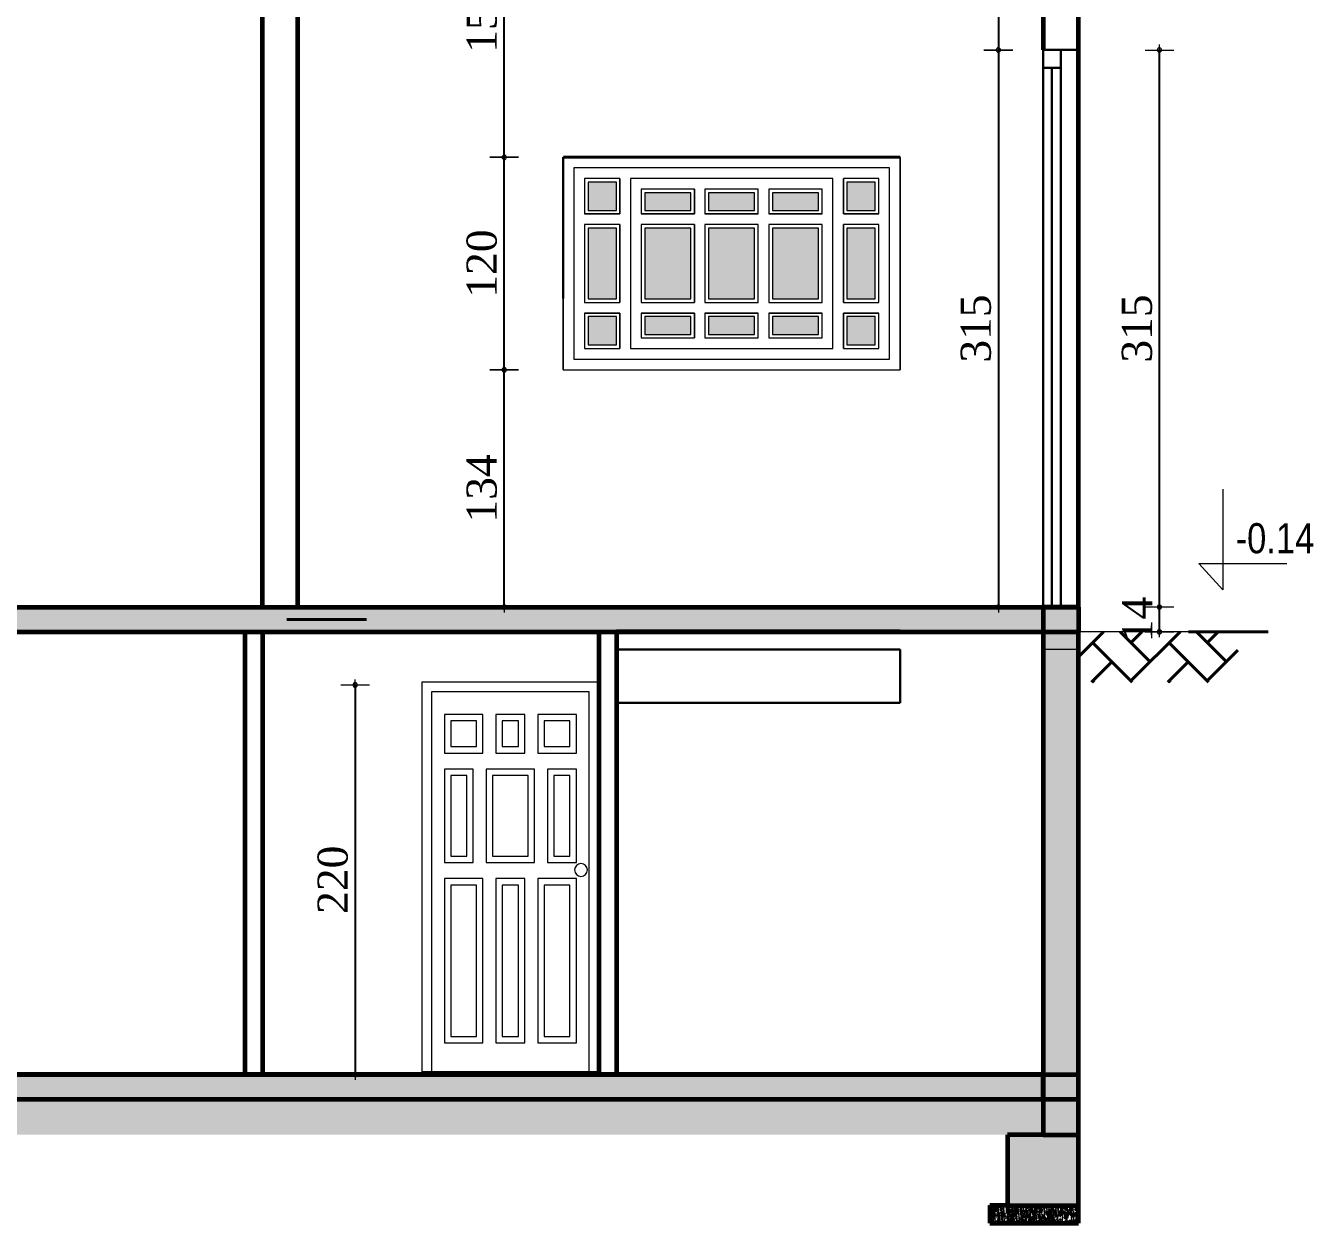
# Model space of a CAD drawing. Header units: millimetres. Extents: x -4146 to 23, y -2153 to 7365.
# Drawn here: x -1812 to -1085, y 3466 to 4143 of the extents above; entities that cross this region are included whole.
import ezdxf

# ---------------------------------------------------------------- set-up
doc = ezdxf.new("R2010")
doc.units = ezdxf.units.MM
for name, color, linetype, lineweight in [('.. menuiserie', 40, 'Continuous', 20), ('Cotation', 242, 'Continuous', 20), ('ESC', 111, 'Continuous', 40), ('fin', 73, 'Continuous', 20), ('HA', 8, 'Continuous', 20), ('minuiserue', 3, 'Continuous', 30), ('MUR', 6, 'Continuous', 60)]:
    doc.layers.add(name, color=color, linetype=linetype, lineweight=lineweight)
doc.styles.add('cotation', font='times.ttf', dxfattribs={"height": 17})
doc.styles.add('Technic', font='ARIALN.TTF', dxfattribs={"height": 17})
doc.dimstyles.new('ech-100', dxfattribs={"dimtxt": 17, "dimasz": 0.02, "dimexe": 1.25, "dimexo": 0.625, "dimgap": 4, "dimtad": 1, "dimdec": 0, "dimtxsty": 'cotation', "dimblk": 'cotation', "dimcen": 2, "dimse1": 1, "dimse2": 1, "dimadec": 0, "dimazin": 0, "dimtfac": 1, "dimtdec": 0, "dimtix": 1, "dimtmove": 0, "dimatfit": 3, "dimldrblk": 'cotation', "dimfxl": 1.25, "dimtolj": 1, "dimarcsym": 0})

# ---------------------------------------------------------------- blocks, each defined once
blk = doc.blocks.new('FENT 3')
at = {"layer": 'fin'}
for p, q in [((-1410.04, 6460.82), (-1410.04, 6340.82)), ((-1410.04, 6460.82), (-1410.04, 6340.82)), ((-1410.04, 6340.82), (-1410.04, 6460.82)), ((-1410.04, 6460.82), (-1410.04, 6340.82)), ((-1410.04, 6460.82), (-1410.04, 6340.82)), ((-1410.04, 6460.82), (-1410.04, 6340.82)), ((-1410.04, 6460.82), (-1410.04, 6340.82)), ((-1410.04, 6340.82), (-1410.04, 6460.82)), ((-1410.04, 6460.82), (-1410.04, 6340.82)), ((-1410.04, 6460.82), (-1410.04, 6340.82))]:
    blk.add_line(p, q, dxfattribs=at)
at = {"layer": 'fin', "linetype": 'Continuous'}
for p, q in [((-1410.04, 6460.82), (-1410.04, 6340.82)), ((-1410.04, 6460.82), (-1410.04, 6340.82)), ((-1410.04, 6460.82), (-1219.91, 6460.82)), ((-1225.91, 6454.82), (-1404.04, 6454.82)), ((-1404.04, 6454.82), (-1404.04, 6346.82)), ((-1404.04, 6454.82), (-1404.04, 6346.82)), ((-1225.91, 6346.82), (-1225.91, 6454.82)), ((-1225.91, 6346.82), (-1225.91, 6454.82)), ((-1219.91, 6340.82), (-1219.91, 6460.82)), ((-1219.91, 6460.82), (-1219.91, 6340.82)), ((-1219.91, 6340.82), (-1219.91, 6460.82)), ((-1219.91, 6460.82), (-1219.91, 6340.82)), ((-1219.91, 6460.82), (-1219.91, 6340.82)), ((-1219.91, 6460.82), (-1219.91, 6340.82)), ((-1219.91, 6460.82), (-1219.91, 6340.82)), ((-1219.91, 6340.82), (-1219.91, 6460.82)), ((-1219.91, 6460.82), (-1219.91, 6340.82)), ((-1219.91, 6460.82), (-1219.91, 6340.82)), ((-1219.91, 6460.82), (-1219.91, 6340.82)), ((-1219.91, 6460.82), (-1219.91, 6340.82)), ((-1378.04, 6448.82), (-1398.04, 6448.82)), ((-1398.04, 6448.82), (-1398.04, 6428.82)), ((-1378.04, 6448.82), (-1398.04, 6448.82)), ((-1398.04, 6448.82), (-1398.04, 6428.82)), ((-1378.04, 6448.82), (-1398.04, 6448.82)), ((-1398.04, 6448.82), (-1398.04, 6428.82)), ((-1378.04, 6448.82), (-1398.04, 6448.82)), ((-1398.04, 6448.82), (-1398.04, 6428.82)), ((-1378.04, 6448.82), (-1378.04, 6428.82)), ((-1378.04, 6448.82), (-1378.04, 6428.82)), ((-1378.04, 6428.82), (-1378.04, 6448.82)), ((-1378.04, 6428.82), (-1378.04, 6448.82)), ((-1257.91, 6448.82), (-1372.04, 6448.82)), ((-1257.91, 6448.82), (-1372.04, 6448.82)), ((-1257.91, 6448.82), (-1372.04, 6448.82)), ((-1257.91, 6448.82), (-1372.04, 6448.82)), ((-1372.04, 6448.82), (-1372.04, 6352.82)), ((-1372.04, 6448.82), (-1372.04, 6352.82)), ((-1372.04, 6448.82), (-1372.04, 6352.82)), ((-1372.04, 6448.82), (-1372.04, 6352.82)), ((-1257.91, 6352.82), (-1257.91, 6448.82)), ((-1257.91, 6352.82), (-1257.91, 6448.82)), ((-1257.91, 6352.82), (-1257.91, 6448.82)), ((-1257.91, 6352.82), (-1257.91, 6448.82)), ((-1231.91, 6448.82), (-1251.91, 6448.82)), ((-1231.91, 6448.82), (-1251.91, 6448.82)), ((-1251.91, 6428.82), (-1251.91, 6448.82)), ((-1251.91, 6428.82), (-1251.91, 6448.82)), ((-1231.91, 6448.82), (-1251.91, 6448.82)), ((-1251.91, 6448.82), (-1251.91, 6428.82)), ((-1231.91, 6448.82), (-1251.91, 6448.82)), ((-1251.91, 6448.82), (-1251.91, 6428.82)), ((-1231.91, 6428.82), (-1231.91, 6448.82)), ((-1231.91, 6428.82), (-1231.91, 6448.82)), ((-1231.91, 6428.82), (-1231.91, 6448.82)), ((-1231.91, 6428.82), (-1231.91, 6448.82)), ((-1380.04, 6446.82), (-1396.04, 6446.82)), ((-1396.04, 6446.82), (-1396.04, 6430.82)), ((-1380.04, 6446.82), (-1396.04, 6446.82)), ((-1396.04, 6446.82), (-1396.04, 6430.82)), ((-1380.04, 6430.82), (-1380.04, 6446.82)), ((-1380.04, 6430.82), (-1380.04, 6446.82)), ((-1366.04, 6442.82), (-1366.04, 6428.82)), ((-1336.04, 6442.82), (-1366.04, 6442.82)), ((-1366.04, 6442.82), (-1366.04, 6428.82)), ((-1336.04, 6442.82), (-1366.04, 6442.82)), ((-1366.04, 6442.82), (-1366.04, 6428.82)), ((-1336.04, 6442.82), (-1366.04, 6442.82)), ((-1336.04, 6442.82), (-1366.04, 6442.82)), ((-1366.04, 6442.82), (-1366.04, 6428.82)), ((-1364.04, 6440.82), (-1364.04, 6430.82)), ((-1338.04, 6440.82), (-1364.04, 6440.82)), ((-1338.04, 6440.82), (-1364.04, 6440.82)), ((-1364.04, 6440.82), (-1364.04, 6430.82)), ((-1338.04, 6430.82), (-1338.04, 6440.82)), ((-1338.04, 6430.82), (-1338.04, 6440.82)), ((-1336.04, 6428.82), (-1336.04, 6442.82)), ((-1336.04, 6442.82), (-1336.04, 6428.82)), ((-1336.04, 6442.82), (-1336.04, 6428.82)), ((-1336.04, 6428.82), (-1336.04, 6442.82)), ((-1300.06, 6442.82), (-1330.06, 6442.82)), ((-1330.06, 6442.82), (-1330.06, 6428.82)), ((-1300.06, 6442.82), (-1330.06, 6442.82)), ((-1330.06, 6442.82), (-1330.06, 6428.82)), ((-1300.06, 6442.82), (-1330.06, 6442.82)), ((-1330.06, 6442.82), (-1330.06, 6428.82)), ((-1300.06, 6442.82), (-1330.06, 6442.82)), ((-1330.06, 6442.82), (-1330.06, 6428.82)), ((-1302.06, 6440.82), (-1328.06, 6440.82)), ((-1328.06, 6440.82), (-1328.06, 6430.82)), ((-1302.06, 6440.82), (-1328.06, 6440.82)), ((-1328.06, 6440.82), (-1328.06, 6430.82)), ((-1302.06, 6430.82), (-1302.06, 6440.82)), ((-1302.06, 6430.82), (-1302.06, 6440.82)), ((-1300.06, 6428.82), (-1300.06, 6442.82)), ((-1300.06, 6428.82), (-1300.06, 6442.82)), ((-1300.06, 6428.82), (-1300.06, 6442.82)), ((-1300.06, 6428.82), (-1300.06, 6442.82)), ((-1263.91, 6442.82), (-1293.91, 6442.82)), ((-1293.91, 6442.82), (-1293.91, 6428.82)), ((-1263.91, 6442.82), (-1293.91, 6442.82)), ((-1293.91, 6442.82), (-1293.91, 6428.82)), ((-1263.91, 6442.82), (-1293.91, 6442.82)), ((-1293.91, 6442.82), (-1293.91, 6428.82)), ((-1263.91, 6442.82), (-1293.91, 6442.82)), ((-1293.91, 6442.82), (-1293.91, 6428.82)), ((-1265.91, 6440.82), (-1291.91, 6440.82)), ((-1291.91, 6440.82), (-1291.91, 6430.82)), ((-1265.91, 6440.82), (-1291.91, 6440.82)), ((-1291.91, 6440.82), (-1291.91, 6430.82)), ((-1265.91, 6430.82), (-1265.91, 6440.82)), ((-1265.91, 6430.82), (-1265.91, 6440.82)), ((-1263.91, 6428.82), (-1263.91, 6442.82)), ((-1263.91, 6428.82), (-1263.91, 6442.82)), ((-1263.91, 6428.82), (-1263.91, 6442.82)), ((-1263.91, 6428.82), (-1263.91, 6442.82)), ((-1233.91, 6446.82), (-1249.91, 6446.82)), ((-1249.91, 6446.82), (-1249.91, 6430.82)), ((-1233.91, 6446.82), (-1249.91, 6446.82)), ((-1249.91, 6446.82), (-1249.91, 6430.82)), ((-1233.91, 6430.82), (-1233.91, 6446.82)), ((-1233.91, 6430.82), (-1233.91, 6446.82)), ((-1378.04, 6428.82), (-1398.04, 6428.82)), ((-1378.04, 6428.82), (-1398.04, 6428.82)), ((-1398.04, 6428.82), (-1378.04, 6428.82)), ((-1398.04, 6428.82), (-1378.04, 6428.82)), ((-1396.04, 6430.82), (-1380.04, 6430.82)), ((-1396.04, 6430.82), (-1380.04, 6430.82)), ((-1366.04, 6428.82), (-1336.04, 6428.82)), ((-1336.04, 6428.82), (-1366.04, 6428.82)), ((-1336.04, 6428.82), (-1366.04, 6428.82)), ((-1366.04, 6428.82), (-1336.04, 6428.82)), ((-1364.04, 6430.82), (-1338.04, 6430.82)), ((-1364.04, 6430.82), (-1338.04, 6430.82)), ((-1300.06, 6428.82), (-1330.06, 6428.82)), ((-1300.06, 6428.82), (-1330.06, 6428.82)), ((-1330.06, 6428.82), (-1300.06, 6428.82)), ((-1330.06, 6428.82), (-1300.06, 6428.82)), ((-1328.06, 6430.82), (-1302.06, 6430.82)), ((-1328.06, 6430.82), (-1302.06, 6430.82)), ((-1263.91, 6428.82), (-1293.91, 6428.82)), ((-1263.91, 6428.82), (-1293.91, 6428.82)), ((-1293.91, 6428.82), (-1263.91, 6428.82)), ((-1293.91, 6428.82), (-1263.91, 6428.82)), ((-1291.91, 6430.82), (-1265.91, 6430.82)), ((-1291.91, 6430.82), (-1265.91, 6430.82)), ((-1231.91, 6428.82), (-1251.91, 6428.82)), ((-1231.91, 6428.82), (-1251.91, 6428.82)), ((-1251.91, 6428.82), (-1231.91, 6428.82)), ((-1251.91, 6428.82), (-1231.91, 6428.82)), ((-1249.91, 6430.82), (-1233.91, 6430.82)), ((-1249.91, 6430.82), (-1233.91, 6430.82)), ((-1378.04, 6422.82), (-1398.04, 6422.82)), ((-1398.04, 6422.82), (-1398.04, 6378.82)), ((-1378.04, 6422.82), (-1398.04, 6422.82)), ((-1398.04, 6422.82), (-1398.04, 6378.82)), ((-1378.04, 6422.82), (-1398.04, 6422.82)), ((-1398.04, 6422.82), (-1398.04, 6378.82)), ((-1378.04, 6422.82), (-1398.04, 6422.82)), ((-1398.04, 6422.82), (-1398.04, 6378.82)), ((-1380.04, 6420.82), (-1396.04, 6420.82)), ((-1396.04, 6420.82), (-1396.04, 6380.82)), ((-1380.04, 6420.82), (-1396.04, 6420.82)), ((-1396.04, 6420.82), (-1396.04, 6380.82)), ((-1380.04, 6380.82), (-1380.04, 6420.82)), ((-1380.04, 6380.82), (-1380.04, 6420.82)), ((-1378.04, 6422.82), (-1378.04, 6378.82)), ((-1378.04, 6422.82), (-1378.04, 6378.82)), ((-1378.04, 6378.82), (-1378.04, 6422.82)), ((-1378.04, 6378.82), (-1378.04, 6422.82)), ((-1366.04, 6422.82), (-1366.04, 6378.82)), ((-1366.04, 6422.82), (-1366.04, 6378.82)), ((-1336.04, 6422.82), (-1366.04, 6422.82)), ((-1336.04, 6422.82), (-1366.04, 6422.82)), ((-1366.04, 6422.82), (-1366.04, 6378.82)), ((-1366.04, 6422.82), (-1366.04, 6378.82)), ((-1336.04, 6422.82), (-1366.04, 6422.82)), ((-1336.04, 6422.82), (-1366.04, 6422.82)), ((-1364.04, 6420.82), (-1364.04, 6380.82)), ((-1338.04, 6420.82), (-1364.04, 6420.82)), ((-1364.04, 6420.82), (-1364.04, 6380.82)), ((-1338.04, 6420.82), (-1364.04, 6420.82)), ((-1338.04, 6380.82), (-1338.04, 6420.82)), ((-1338.04, 6380.82), (-1338.04, 6420.82)), ((-1336.04, 6422.82), (-1336.04, 6378.82)), ((-1336.04, 6378.82), (-1336.04, 6422.82)), ((-1336.04, 6422.82), (-1336.04, 6378.82)), ((-1336.04, 6378.82), (-1336.04, 6422.82)), ((-1300.06, 6422.82), (-1330.06, 6422.82)), ((-1300.06, 6422.82), (-1330.06, 6422.82)), ((-1330.06, 6422.82), (-1330.06, 6378.82)), ((-1330.06, 6422.82), (-1330.06, 6378.82)), ((-1300.06, 6422.82), (-1330.06, 6422.82)), ((-1300.06, 6422.82), (-1330.06, 6422.82)), ((-1330.06, 6422.82), (-1330.06, 6378.82)), ((-1330.06, 6422.82), (-1330.06, 6378.82)), ((-1302.06, 6420.82), (-1328.06, 6420.82)), ((-1328.06, 6420.82), (-1328.06, 6380.82)), ((-1302.06, 6420.82), (-1328.06, 6420.82)), ((-1328.06, 6420.82), (-1328.06, 6380.82)), ((-1302.06, 6380.82), (-1302.06, 6420.82)), ((-1302.06, 6380.82), (-1302.06, 6420.82)), ((-1300.06, 6378.82), (-1300.06, 6422.82)), ((-1300.06, 6378.82), (-1300.06, 6422.82)), ((-1300.06, 6378.82), (-1300.06, 6422.82)), ((-1300.06, 6378.82), (-1300.06, 6422.82)), ((-1263.91, 6422.82), (-1293.91, 6422.82)), ((-1263.91, 6422.82), (-1293.91, 6422.82)), ((-1293.91, 6422.82), (-1293.91, 6378.82)), ((-1293.91, 6422.82), (-1293.91, 6378.82)), ((-1263.91, 6422.82), (-1293.91, 6422.82)), ((-1263.91, 6422.82), (-1293.91, 6422.82)), ((-1293.91, 6422.82), (-1293.91, 6378.82)), ((-1293.91, 6422.82), (-1293.91, 6378.82)), ((-1265.91, 6420.82), (-1291.91, 6420.82)), ((-1291.91, 6420.82), (-1291.91, 6380.82)), ((-1265.91, 6420.82), (-1291.91, 6420.82)), ((-1291.91, 6420.82), (-1291.91, 6380.82)), ((-1265.91, 6380.82), (-1265.91, 6420.82)), ((-1265.91, 6380.82), (-1265.91, 6420.82)), ((-1263.91, 6378.82), (-1263.91, 6422.82)), ((-1263.91, 6378.82), (-1263.91, 6422.82)), ((-1263.91, 6378.82), (-1263.91, 6422.82)), ((-1263.91, 6378.82), (-1263.91, 6422.82)), ((-1231.91, 6422.82), (-1251.91, 6422.82)), ((-1231.91, 6422.82), (-1251.91, 6422.82)), ((-1251.91, 6378.82), (-1251.91, 6422.82)), ((-1251.91, 6378.82), (-1251.91, 6422.82)), ((-1231.91, 6422.82), (-1251.91, 6422.82)), ((-1251.91, 6422.82), (-1251.91, 6378.82)), ((-1231.91, 6422.82), (-1251.91, 6422.82)), ((-1251.91, 6422.82), (-1251.91, 6378.82)), ((-1233.91, 6420.82), (-1249.91, 6420.82)), ((-1249.91, 6420.82), (-1249.91, 6380.82)), ((-1233.91, 6420.82), (-1249.91, 6420.82)), ((-1249.91, 6420.82), (-1249.91, 6380.82)), ((-1233.91, 6380.82), (-1233.91, 6420.82)), ((-1233.91, 6380.82), (-1233.91, 6420.82)), ((-1231.91, 6378.82), (-1231.91, 6422.82)), ((-1231.91, 6378.82), (-1231.91, 6422.82)), ((-1231.91, 6378.82), (-1231.91, 6422.82)), ((-1231.91, 6378.82), (-1231.91, 6422.82)), ((-1398.04, 6378.82), (-1378.04, 6378.82)), ((-1398.04, 6378.82), (-1378.04, 6378.82)), ((-1398.04, 6378.82), (-1378.04, 6378.82)), ((-1398.04, 6378.82), (-1378.04, 6378.82)), ((-1396.04, 6380.82), (-1380.04, 6380.82)), ((-1396.04, 6380.82), (-1380.04, 6380.82)), ((-1366.04, 6378.82), (-1336.04, 6378.82)), ((-1366.04, 6378.82), (-1336.04, 6378.82)), ((-1366.04, 6378.82), (-1336.04, 6378.82)), ((-1366.04, 6378.82), (-1336.04, 6378.82)), ((-1364.04, 6380.82), (-1338.04, 6380.82)), ((-1364.04, 6380.82), (-1338.04, 6380.82)), ((-1330.06, 6378.82), (-1300.06, 6378.82)), ((-1330.06, 6378.82), (-1300.06, 6378.82)), ((-1330.06, 6378.82), (-1300.06, 6378.82)), ((-1330.06, 6378.82), (-1300.06, 6378.82)), ((-1328.06, 6380.82), (-1302.06, 6380.82)), ((-1328.06, 6380.82), (-1302.06, 6380.82)), ((-1293.91, 6378.82), (-1263.91, 6378.82)), ((-1293.91, 6378.82), (-1263.91, 6378.82)), ((-1293.91, 6378.82), (-1263.91, 6378.82)), ((-1293.91, 6378.82), (-1263.91, 6378.82)), ((-1291.91, 6380.82), (-1265.91, 6380.82)), ((-1291.91, 6380.82), (-1265.91, 6380.82)), ((-1251.91, 6378.82), (-1231.91, 6378.82)), ((-1251.91, 6378.82), (-1231.91, 6378.82)), ((-1251.91, 6378.82), (-1231.91, 6378.82)), ((-1251.91, 6378.82), (-1231.91, 6378.82)), ((-1249.91, 6380.82), (-1233.91, 6380.82)), ((-1249.91, 6380.82), (-1233.91, 6380.82)), ((-1398.04, 6372.82), (-1378.04, 6372.82)), ((-1398.04, 6372.82), (-1398.04, 6352.82)), ((-1398.04, 6372.82), (-1378.04, 6372.82)), ((-1398.04, 6372.82), (-1398.04, 6352.82)), ((-1378.04, 6372.82), (-1398.04, 6372.82)), ((-1398.04, 6372.82), (-1398.04, 6352.82)), ((-1378.04, 6372.82), (-1398.04, 6372.82)), ((-1398.04, 6372.82), (-1398.04, 6352.82)), ((-1380.04, 6370.82), (-1396.04, 6370.82)), ((-1396.04, 6370.82), (-1396.04, 6354.82)), ((-1380.04, 6370.82), (-1396.04, 6370.82)), ((-1396.04, 6370.82), (-1396.04, 6354.82)), ((-1380.04, 6354.82), (-1380.04, 6370.82)), ((-1380.04, 6354.82), (-1380.04, 6370.82)), ((-1378.04, 6372.82), (-1378.04, 6352.82)), ((-1378.04, 6372.82), (-1378.04, 6352.82)), ((-1378.04, 6352.82), (-1378.04, 6372.82)), ((-1378.04, 6352.82), (-1378.04, 6372.82)), ((-1366.04, 6372.82), (-1366.04, 6358.82)), ((-1366.04, 6372.82), (-1336.04, 6372.82)), ((-1366.04, 6372.82), (-1366.04, 6358.82)), ((-1366.04, 6372.82), (-1336.04, 6372.82)), ((-1336.04, 6372.82), (-1366.04, 6372.82)), ((-1366.04, 6372.82), (-1366.04, 6358.82)), ((-1336.04, 6372.82), (-1366.04, 6372.82)), ((-1366.04, 6372.82), (-1366.04, 6358.82)), ((-1338.04, 6370.82), (-1364.04, 6370.82)), ((-1364.04, 6370.82), (-1364.04, 6360.82)), ((-1338.04, 6370.82), (-1364.04, 6370.82)), ((-1364.04, 6370.82), (-1364.04, 6360.82)), ((-1338.04, 6360.82), (-1338.04, 6370.82)), ((-1338.04, 6360.82), (-1338.04, 6370.82)), ((-1336.04, 6372.82), (-1336.04, 6358.82)), ((-1336.04, 6372.82), (-1336.04, 6358.82)), ((-1336.04, 6358.82), (-1336.04, 6372.82)), ((-1336.04, 6358.82), (-1336.04, 6372.82)), ((-1330.06, 6372.82), (-1300.06, 6372.82)), ((-1330.06, 6372.82), (-1330.06, 6358.82)), ((-1330.06, 6372.82), (-1300.06, 6372.82)), ((-1330.06, 6372.82), (-1330.06, 6358.82)), ((-1300.06, 6372.82), (-1330.06, 6372.82)), ((-1330.06, 6372.82), (-1330.06, 6358.82)), ((-1300.06, 6372.82), (-1330.06, 6372.82)), ((-1330.06, 6372.82), (-1330.06, 6358.82)), ((-1302.06, 6370.82), (-1328.06, 6370.82)), ((-1328.06, 6370.82), (-1328.06, 6360.82)), ((-1302.06, 6370.82), (-1328.06, 6370.82)), ((-1328.06, 6370.82), (-1328.06, 6360.82)), ((-1302.06, 6360.82), (-1302.06, 6370.82)), ((-1302.06, 6360.82), (-1302.06, 6370.82)), ((-1300.06, 6358.82), (-1300.06, 6372.82)), ((-1300.06, 6358.82), (-1300.06, 6372.82)), ((-1300.06, 6358.82), (-1300.06, 6372.82)), ((-1300.06, 6358.82), (-1300.06, 6372.82)), ((-1293.91, 6372.82), (-1263.91, 6372.82)), ((-1293.91, 6372.82), (-1293.91, 6358.82)), ((-1293.91, 6372.82), (-1263.91, 6372.82)), ((-1293.91, 6372.82), (-1293.91, 6358.82)), ((-1263.91, 6372.82), (-1293.91, 6372.82)), ((-1293.91, 6372.82), (-1293.91, 6358.82)), ((-1263.91, 6372.82), (-1293.91, 6372.82)), ((-1293.91, 6372.82), (-1293.91, 6358.82)), ((-1265.91, 6370.82), (-1291.91, 6370.82)), ((-1291.91, 6370.82), (-1291.91, 6360.82)), ((-1265.91, 6370.82), (-1291.91, 6370.82)), ((-1291.91, 6370.82), (-1291.91, 6360.82)), ((-1265.91, 6360.82), (-1265.91, 6370.82)), ((-1265.91, 6360.82), (-1265.91, 6370.82)), ((-1263.91, 6358.82), (-1263.91, 6372.82)), ((-1263.91, 6358.82), (-1263.91, 6372.82)), ((-1263.91, 6358.82), (-1263.91, 6372.82)), ((-1263.91, 6358.82), (-1263.91, 6372.82)), ((-1251.91, 6372.82), (-1231.91, 6372.82)), ((-1251.91, 6372.82), (-1231.91, 6372.82)), ((-1251.91, 6352.82), (-1251.91, 6372.82)), ((-1251.91, 6352.82), (-1251.91, 6372.82)), ((-1231.91, 6372.82), (-1251.91, 6372.82)), ((-1251.91, 6372.82), (-1251.91, 6352.82)), ((-1231.91, 6372.82), (-1251.91, 6372.82)), ((-1251.91, 6372.82), (-1251.91, 6352.82)), ((-1233.91, 6370.82), (-1249.91, 6370.82)), ((-1249.91, 6370.82), (-1249.91, 6354.82)), ((-1233.91, 6370.82), (-1249.91, 6370.82)), ((-1249.91, 6370.82), (-1249.91, 6354.82)), ((-1233.91, 6354.82), (-1233.91, 6370.82)), ((-1233.91, 6354.82), (-1233.91, 6370.82)), ((-1231.91, 6352.82), (-1231.91, 6372.82)), ((-1231.91, 6352.82), (-1231.91, 6372.82)), ((-1231.91, 6352.82), (-1231.91, 6372.82)), ((-1231.91, 6352.82), (-1231.91, 6372.82)), ((-1364.04, 6360.82), (-1338.04, 6360.82)), ((-1364.04, 6360.82), (-1338.04, 6360.82)), ((-1328.06, 6360.82), (-1302.06, 6360.82)), ((-1328.06, 6360.82), (-1302.06, 6360.82)), ((-1291.91, 6360.82), (-1265.91, 6360.82)), ((-1291.91, 6360.82), (-1265.91, 6360.82)), ((-1396.04, 6354.82), (-1380.04, 6354.82)), ((-1396.04, 6354.82), (-1380.04, 6354.82)), ((-1366.04, 6358.82), (-1336.04, 6358.82)), ((-1366.04, 6358.82), (-1336.04, 6358.82)), ((-1366.04, 6358.82), (-1336.04, 6358.82)), ((-1366.04, 6358.82), (-1336.04, 6358.82)), ((-1330.06, 6358.82), (-1300.06, 6358.82)), ((-1330.06, 6358.82), (-1300.06, 6358.82)), ((-1330.06, 6358.82), (-1300.06, 6358.82)), ((-1330.06, 6358.82), (-1300.06, 6358.82)), ((-1293.91, 6358.82), (-1263.91, 6358.82)), ((-1293.91, 6358.82), (-1263.91, 6358.82)), ((-1293.91, 6358.82), (-1263.91, 6358.82)), ((-1293.91, 6358.82), (-1263.91, 6358.82)), ((-1249.91, 6354.82), (-1233.91, 6354.82)), ((-1249.91, 6354.82), (-1233.91, 6354.82)), ((-1404.04, 6346.82), (-1225.91, 6346.82)), ((-1404.04, 6346.82), (-1225.91, 6346.82)), ((-1398.04, 6352.82), (-1378.04, 6352.82)), ((-1398.04, 6352.82), (-1378.04, 6352.82)), ((-1398.04, 6352.82), (-1378.04, 6352.82)), ((-1398.04, 6352.82), (-1378.04, 6352.82)), ((-1372.04, 6352.82), (-1257.91, 6352.82)), ((-1372.04, 6352.82), (-1257.91, 6352.82)), ((-1372.04, 6352.82), (-1257.91, 6352.82)), ((-1372.04, 6352.82), (-1257.91, 6352.82)), ((-1251.91, 6352.82), (-1231.91, 6352.82)), ((-1251.91, 6352.82), (-1231.91, 6352.82)), ((-1251.91, 6352.82), (-1231.91, 6352.82)), ((-1251.91, 6352.82), (-1231.91, 6352.82)), ((-1410.04, 6340.82), (-1219.91, 6340.82))]:
    blk.add_line(p, q, dxfattribs=at)
at = {"layer": 'minuiserue'}
blk.add_line((-1410.04, 6460.82), (-1410.04, 6381.11), dxfattribs=at)
blk = doc.blocks.new('P100X220')
for p, q in [((0, 220), (100, 220)), ((0, 220), (0, 0)), ((0, 0), (0, 220)), ((100, 220), (100, 0)), ((100, 220), (100, 0)), ((5.45, 214.55), (94.55, 214.55)), ((5.45, 0), (5.45, 214.55)), ((94.55, 214.55), (94.55, 0)), ((0, 0), (100, 0))]:
    blk.add_line(p, q)
for points in [[(12.73, 201.82), (34.55, 201.82), (34.55, 180), (12.73, 180)], [(16.36, 198.18), (30.91, 198.18), (30.91, 183.64), (16.36, 183.64)], [(41.82, 201.82), (58.18, 201.82), (58.18, 180), (41.82, 180)], [(45.45, 198.18), (54.55, 198.18), (54.55, 183.64), (45.45, 183.64)], [(65.45, 201.82), (87.27, 201.82), (87.27, 180), (65.45, 180)], [(69.09, 198.18), (83.64, 198.18), (83.64, 183.64), (69.09, 183.64)], [(12.73, 170.91), (29.09, 170.91), (29.09, 118.18), (12.73, 118.18)], [(16.36, 167.27), (25.45, 167.27), (25.45, 121.82), (16.36, 121.82)], [(36.36, 170.91), (63.64, 170.91), (63.64, 118.18), (36.36, 118.18)], [(40, 167.27), (60, 167.27), (60, 121.82), (40, 121.82)], [(70.91, 170.91), (87.27, 170.91), (87.27, 118.18), (70.91, 118.18)], [(74.55, 167.27), (83.64, 167.27), (83.64, 121.82), (74.55, 121.82)], [(12.73, 109.09), (34.55, 109.09), (34.55, 16.36), (12.73, 16.36)], [(41.82, 109.09), (58.18, 109.09), (58.18, 16.36), (41.82, 16.36)], [(65.45, 109.09), (87.27, 109.09), (87.27, 16.36), (65.45, 16.36)], [(16.36, 105.45), (30.91, 105.45), (30.91, 20), (16.36, 20)], [(45.45, 105.45), (54.55, 105.45), (54.55, 20), (45.45, 20)], [(69.09, 105.45), (83.64, 105.45), (83.64, 20), (69.09, 20)]]:
    blk.add_lwpolyline(points, close=True)
blk.add_circle((10.12, 113.95), 3.64)
blk = doc.blocks.new('cotation')
at = {"layer": 'Cotation'}
h = blk.add_hatch(color=256, dxfattribs=at)
h.paths.add_polyline_path([(57.15, 0), (62.15, 0, 0.41421356), (0, 62.15), (0, 57.15, -0.41421356)])
h.paths.add_polyline_path([(0, -57.15), (0, -62.15, 0.41421356), (62.15, 0), (57.15, 0, -0.41421356)])
h.paths.add_polyline_path([(0, -62.15), (0, -57.15, -0.41421356), (-57.15, 0), (-62.15, 0, 0.41421356)])
h.paths.add_polyline_path([(0, 57.15), (0, 62.15, 0.41421356), (-62.15, 0), (-57.15, 0, -0.41421356)])
for p, q in [((0, 406.4), (0, -406.4)), ((-152.4, 0), (152.4, 0))]:
    blk.add_line(p, q, dxfattribs=at)
for radius, start, end in [(62.15, 0, 180), (62.15, 180, 0), (57.15, 0, 180), (57.15, 180, 0)]:
    blk.add_arc((0, 0), radius, start, end, dxfattribs=at)
blk = doc.blocks.new('*D313')
at = {"layer": 'Defpoints', "color": 0}
for p in [(-1588.05, 3770.21), (-1625.64, 3550.21), (-1588.05, 3550.21)]:
    blk.add_point(p, dxfattribs=at)
at = {"layer": 'HA', "color": 0, "lineweight": -2}
blk.add_line((-1625.64, 3770.19), (-1625.64, 3550.23), dxfattribs=at)
at = {"layer": 'HA', "color": 0, "lineweight": -2, "xscale": 0.02, "yscale": 0.02, "zscale": 0.02}
for p, rotation in [((-1625.64, 3770.21), 90), ((-1625.64, 3550.21), 270)]:
    blk.add_blockref('cotation', p, dxfattribs=dict(at, rotation=rotation))
at = {"layer": 'HA', "color": 0, "insert": (-1638.28, 3660.21), "char_height": 17, "attachment_point": 5, "rotation": 90, "style": 'cotation'}
blk.add_mtext('\\A1;220', dxfattribs=at)
blk = doc.blocks.new('*D317')
at = {"layer": 'Defpoints', "color": 0}
for p in [(-1217.29, 3814.21), (-1171.61, 3814.21), (-1217.29, 3800.21)]:
    blk.add_point(p, dxfattribs=at)
at = {"layer": 'HA', "color": 0, "lineweight": -2}
for p, q in [((-1171.61, 3814.23), (-1171.61, 3814.25)), ((-1171.61, 3800.21), (-1171.61, 3814.21)), ((-1171.61, 3800.19), (-1171.61, 3800.17))]:
    blk.add_line(p, q, dxfattribs=at)
at = {"layer": 'HA', "color": 0, "lineweight": -2, "xscale": 0.02, "yscale": 0.02, "zscale": 0.02}
for p, rotation in [((-1171.61, 3814.21), 270), ((-1171.61, 3800.21), 90)]:
    blk.add_blockref('cotation', p, dxfattribs=dict(at, rotation=rotation))
at = {"layer": 'HA', "color": 0, "insert": (-1184.11, 3807.21), "char_height": 17, "attachment_point": 5, "rotation": 90, "style": 'cotation'}
blk.add_mtext('\\A1;14', dxfattribs=at)
blk = doc.blocks.new('*D318')
at = {"layer": 'Defpoints', "color": 0}
for p in [(-1217.29, 4128.81), (-1171.61, 4128.81), (-1217.29, 3814.21)]:
    blk.add_point(p, dxfattribs=at)
at = {"layer": 'HA', "color": 0, "lineweight": -2}
blk.add_line((-1171.61, 3814.23), (-1171.61, 4128.79), dxfattribs=at)
at = {"layer": 'HA', "color": 0, "lineweight": -2, "xscale": 0.02, "yscale": 0.02, "zscale": 0.02}
for p, rotation in [((-1171.61, 4128.81), 90), ((-1171.61, 3814.21), 270)]:
    blk.add_blockref('cotation', p, dxfattribs=dict(at, rotation=rotation))
at = {"layer": 'HA', "color": 0, "insert": (-1184.25, 3971.51), "char_height": 17, "attachment_point": 5, "rotation": 90, "style": 'cotation'}
blk.add_mtext('\\A1;315', dxfattribs=at)
blk = doc.blocks.new('*D319')
at = {"layer": 'Defpoints', "color": 0}
for p in [(-1541.51, 3948.21), (-1508.19, 3948.21), (-1516.24, 3814.21)]:
    blk.add_point(p, dxfattribs=at)
at = {"layer": 'HA', "color": 0, "lineweight": -2}
blk.add_line((-1541.51, 3814.23), (-1541.51, 3948.19), dxfattribs=at)
at = {"layer": 'HA', "color": 0, "lineweight": -2, "xscale": 0.02, "yscale": 0.02, "zscale": 0.02}
for p, rotation in [((-1541.51, 3948.21), 90), ((-1541.51, 3814.21), 270)]:
    blk.add_blockref('cotation', p, dxfattribs=dict(at, rotation=rotation))
at = {"layer": 'HA', "color": 0, "insert": (-1554.16, 3881.21), "char_height": 17, "attachment_point": 5, "rotation": 90, "style": 'cotation'}
blk.add_mtext('\\A1;134', dxfattribs=at)
blk = doc.blocks.new('*D320')
at = {"layer": 'Defpoints', "color": 0}
for p in [(-1541.51, 4068.21), (-1508.19, 4068.21), (-1508.19, 3948.21)]:
    blk.add_point(p, dxfattribs=at)
at = {"layer": 'HA', "color": 0, "lineweight": -2}
blk.add_line((-1541.51, 3948.23), (-1541.51, 4068.19), dxfattribs=at)
at = {"layer": 'HA', "color": 0, "lineweight": -2, "xscale": 0.02, "yscale": 0.02, "zscale": 0.02}
for p, rotation in [((-1541.51, 4068.21), 90), ((-1541.51, 3948.21), 270)]:
    blk.add_blockref('cotation', p, dxfattribs=dict(at, rotation=rotation))
at = {"layer": 'HA', "color": 0, "insert": (-1554.16, 4008.21), "char_height": 17, "attachment_point": 5, "rotation": 90, "style": 'cotation'}
blk.add_mtext('\\A1;120', dxfattribs=at)
blk = doc.blocks.new('*D321')
at = {"layer": 'Defpoints', "color": 0}
for p in [(-1547.71, 4224.81), (-1541.51, 4224.81), (-1508.19, 4068.21)]:
    blk.add_point(p, dxfattribs=at)
at = {"layer": 'HA', "color": 0, "lineweight": -2}
blk.add_line((-1541.51, 4068.23), (-1541.51, 4224.79), dxfattribs=at)
at = {"layer": 'HA', "color": 0, "lineweight": -2, "xscale": 0.02, "yscale": 0.02, "zscale": 0.02}
for p, rotation in [((-1541.51, 4224.81), 90), ((-1541.51, 4068.21), 270)]:
    blk.add_blockref('cotation', p, dxfattribs=dict(at, rotation=rotation))
at = {"layer": 'HA', "color": 0, "insert": (-1554.18, 4146.51), "char_height": 17, "attachment_point": 5, "rotation": 90, "style": 'cotation'}
blk.add_mtext('\\A1;157', dxfattribs=at)
blk = doc.blocks.new('*D324')
at = {"layer": 'Defpoints', "color": 0}
for p in [(-1227.29, 4238.81), (-1262.54, 4128.81), (-1237.29, 4128.81)]:
    blk.add_point(p, dxfattribs=at)
at = {"layer": 'HA', "color": 0, "lineweight": -2}
blk.add_line((-1262.54, 4238.79), (-1262.54, 4128.83), dxfattribs=at)
at = {"layer": 'HA', "color": 0, "lineweight": -2, "xscale": 0.02, "yscale": 0.02, "zscale": 0.02}
for p, rotation in [((-1262.54, 4238.81), 90), ((-1262.54, 4128.81), 270)]:
    blk.add_blockref('cotation', p, dxfattribs=dict(at, rotation=rotation))
at = {"layer": 'HA', "color": 0, "insert": (-1275.19, 4183.81), "char_height": 17, "attachment_point": 5, "rotation": 90, "style": 'cotation'}
blk.add_mtext('\\A1;110', dxfattribs=at)
blk = doc.blocks.new('*D325')
at = {"layer": 'Defpoints', "color": 0}
for p in [(-1237.29, 4128.81), (-1262.54, 3814.21), (-1262.54, 3814.21)]:
    blk.add_point(p, dxfattribs=at)
at = {"layer": 'HA', "color": 0, "lineweight": -2}
blk.add_line((-1262.54, 4128.79), (-1262.54, 3814.23), dxfattribs=at)
at = {"layer": 'HA', "color": 0, "lineweight": -2, "xscale": 0.02, "yscale": 0.02, "zscale": 0.02}
for p, rotation in [((-1262.54, 4128.81), 90), ((-1262.54, 3814.21), 270)]:
    blk.add_blockref('cotation', p, dxfattribs=dict(at, rotation=rotation))
at = {"layer": 'HA', "color": 0, "insert": (-1275.19, 3971.51), "char_height": 17, "attachment_point": 5, "rotation": 90, "style": 'cotation'}
blk.add_mtext('\\A1;315', dxfattribs=at)

msp = doc.modelspace()

# ---------------------------------------------------------------- hatches: boundary and pattern name
at = {"layer": 'ESC'}
h = msp.add_hatch(color=256, dxfattribs=at)
h.set_gradient(color1=(0, 0, 255), one_color=1, tint=1)
h.paths.add_polyline_path([(-1332.054, 4054.214), (-1348.054, 4054.214), (-1348.054, 4038.214), (-1332.054, 4038.214)])
h.paths.add_polyline_path([(-1332.054, 4028.214), (-1348.054, 4028.214), (-1348.054, 3988.214), (-1332.054, 3988.214)])
h.paths.add_polyline_path([(-1332.054, 3978.214), (-1348.054, 3978.214), (-1348.054, 3962.214), (-1332.054, 3962.214)])
h.paths.add_polyline_path([(-1364.054, 3978.214), (-1390.054, 3978.214), (-1390.054, 3968.214), (-1364.054, 3968.214)])
h.paths.add_polyline_path([(-1364.054, 4028.214), (-1390.054, 4028.214), (-1390.054, 3988.214), (-1364.054, 3988.214)])
h.paths.add_polyline_path([(-1364.054, 4048.214), (-1390.054, 4048.214), (-1390.054, 4038.214), (-1364.054, 4038.214)])
h.paths.add_polyline_path([(-1400.201, 4048.214), (-1426.201, 4048.214), (-1426.201, 4038.214), (-1400.201, 4038.214)])
h.paths.add_polyline_path([(-1400.201, 4028.214), (-1426.201, 4028.214), (-1426.201, 3988.214), (-1400.201, 3988.214)])
h.paths.add_polyline_path([(-1400.201, 3978.214), (-1426.201, 3978.214), (-1426.201, 3968.214), (-1400.201, 3968.214)])
h.paths.add_polyline_path([(-1436.189, 3978.214), (-1462.189, 3978.214), (-1462.189, 3968.214), (-1436.189, 3968.214)])
h.paths.add_polyline_path([(-1436.189, 4028.214), (-1462.189, 4028.214), (-1462.189, 3988.214), (-1436.189, 3988.214)])
h.paths.add_polyline_path([(-1436.189, 4048.214), (-1462.189, 4048.214), (-1462.189, 4038.214), (-1436.189, 4038.214)])
h.paths.add_polyline_path([(-1478.189, 4054.214), (-1494.189, 4054.214), (-1494.189, 4038.214), (-1478.189, 4038.214)])
h.paths.add_polyline_path([(-1478.189, 4028.214), (-1494.189, 4028.214), (-1494.189, 3988.214), (-1478.189, 3988.214)])
h.paths.add_polyline_path([(-1478.189, 3978.214), (-1494.189, 3978.214), (-1494.189, 3962.214), (-1478.189, 3962.214)])
h = msp.add_hatch(dxfattribs=at)
h.set_pattern_fill('AR-HBONE', color=256, scale=0.15, style=0)
h.set_pattern_definition([(45, (536.513, -257.826), (2e-15, 21.552615), [45.72, -15.24]), (135, (547.289, -247.049), (2e-15, 21.552615), [45.72, -15.24])])
h.paths.add_polyline_path([(-1127.263, 3800.214), (-1217.292, 3800.214), (-1217.292, 3771.831), (-1127.263, 3771.831)])
at = {"layer": 'HA'}
msp.add_hatch(color=256, dxfattribs=at).paths.add_polyline_path([(-1217.292, 3800.214), (-1217.292, 3814.214), (-1237.292, 3814.214), (-1237.292, 3790.214), (-1217.292, 3790.214)])
h = msp.add_hatch(dxfattribs=at)
h.set_pattern_fill('GRAVEL', color=256, scale=2, style=0)
h.set_pattern_definition([(228.0128, (572.3263, 12247.7046), (-406.4003453, -457.2005618), [6.83442, -676.61]), (184.9697, (567.7543, 12242.6246), (609.6009861, 50.7996415), [11.7281, -1161.08]), (132.5104, (556.0703, 12241.6086), (507.9996304, -558.8005458), [8.26964, -818.694]), (267.2737, (536.2583, 12228.9086), (50.7997794, 1015.99967307), [10.6801, -1057.328]), (292.8337, (535.7503, 12218.2406), (-254.0007211, 609.6003466), [10.47268, -1036.796]), (357.2737, (539.8143, 12208.5886), (-1015.99967307, 50.7997794), [10.6801, -1057.328]), (37.6942, (550.4823, 12208.0806), (-660.40041722, -507.99954714), [14.12388, -1398.262]), (72.2553, (561.6583, 12216.7166), (355.6007113, 1117.60032412), [13.3344, -1320.106]), (121.4296, (565.7223, 12229.4166), (-406.4001047, 660.3992232), [10.71626, -1060.91]), (175.2364, (560.1343, 12238.5606), (558.799561, -50.7995233), [12.23426, -599.478]), (222.3974, (547.9423, 12239.5766), (-609.60001834, -558.799273), [15.82156, -1566.336]), (138.8141, (586.5503, 12228.4006), (-355.5997735, 304.7995311), [5.4001, -534.612]), (171.4692, (582.4863, 12231.9566), (660.3989919, -101.600256), [10.27364, -1017.092]), (225, (572.326, 12233.48), (-1e-14, -50.79997), [7.18418, -64.6578]), (203.1986, (568.7703, 12239.5766), (254.0008565, 101.6004455), [3.86882, -383.012]), (291.8014, (565.214, 12238.053), (-50.800036, 152.400098), [5.47132, -268.096]), (30.9638, (567.246, 12232.9726), (152.399839, 101.600079), [8.8864, -287.326]), (161.5651, (574.866, 12237.545), (101.600046, -50.799924), [6.42574, -154.218]), (16.3895, (535.7503, 12238.0526), (508.0002803, 152.399683), [9.00176, -891.176]), (70.3462, (544.3863, 12240.5926), (-203.1994338, -558.7992098), [7.55198, -747.644]), (293.1986, (574.8663, 12247.7046), (-101.6004455, 254.0008565), [7.7376, -379.144]), (343.6105, (577.9143, 12240.5926), (-508.0002803, 152.399683), [9.00176, -891.176]), (339.444, (535.7503, 12206.5566), (-254.0003153, 101.5998767), [8.6807, -425.354]), (294.7751, (543.8783, 12203.5086), (-253.9994081, 558.7997405), [7.27344, -720.072]), (66.8014, (575.3743, 12196.9046), (101.6004455, 254.0008565), [7.7376, -379.144]), (17.354, (578.4223, 12204.0166), (-660.4000356, -203.1996935), [8.51566, -843.048]), (69.444, (550.4823, 12196.9046), (-101.5998767, -254.0003153), [4.34036, -429.696]), (101.3099, (572.326, 12196.905), (-50.799749, 203.199349), [2.5903, -256.44]), (165.9638, (571.818, 12199.445), (152.400107, -50.799912), [10.47268, -198.981]), (186.009, (561.6583, 12201.9846), (507.9992509, 50.7998814), [9.70534, -960.828]), (303.6901, (567.246, 12228.4), (-50.800017, 101.599902), [7.32648, -175.8356]), (353.1572, (571.3103, 12222.3046), (863.60035713, -101.60045503), [12.79114, -1266.32]), (60.9454, (584.0103, 12220.7806), (-203.1995273, -355.5991522), [5.23016, -517.788]), (90, (586.55, 12225.353), (-50.8, 50.8), [3.048, -47.752]), (120.2564, (560.6423, 12203.5086), (203.1995693, -355.5998206), [7.05734, -698.678]), (48.0128, (557.0863, 12209.6046), (406.4003453, 457.2005618), [13.66886, -669.776]), (0, (566.23, 12219.765), (50.8, 50.8), [13.208, -37.592]), (325.3048, (579.4383, 12219.7646), (-507.9991198, 355.6000338), [8.0322, -795.186]), (254.0546, (586.042, 12215.1926), (-50.8001296, -203.200484), [7.39658, -362.434]), (207.646, (584.0103, 12208.0806), (-965.199661, -508.0003195), [12.0429, -1192.25]), (175.4261, (573.3423, 12202.4926), (-660.4001521, 50.79975422), [12.74058, -1261.316]), (175.4261, (573.3423, 12202.4926), (-660.4001521, 50.79975422), [12.74058, -1261.316])])
h.paths.add_polyline_path([(-1237.292, 3536.214), (-2698.054, 3536.214), (-2698.054, 3516.214), (-1237.292, 3516.214)])
h = msp.add_hatch(dxfattribs=at)
h.set_pattern_fill('GRAVEL', color=256, scale=2, style=0)
h.set_pattern_definition([(311.9872, (-4507.672, 12247.7046), (406.4003453, -457.2005618), [6.83442, -676.61]), (355.0303, (-4503.1001, 12242.6246), (-609.6009861, 50.7996415), [11.7281, -1161.08]), (47.4896, (-4491.416, 12241.6086), (-507.9996304, -558.8005458), [8.26964, -818.694]), (272.7263, (-4471.6041, 12228.9086), (-50.7997794, 1015.99967307), [10.6801, -1057.328]), (247.1663, (-4471.0961, 12218.2406), (254.0007211, 609.6003466), [10.47268, -1036.796]), (182.7263, (-4475.1601, 12208.5886), (1015.99967307, 50.7997794), [10.6801, -1057.328]), (142.3058, (-4485.8281, 12208.0806), (660.40041722, -507.99954714), [14.12388, -1398.262]), (107.7447, (-4497.0041, 12216.7166), (-355.6007113, 1117.60032412), [13.3344, -1320.106]), (58.5704, (-4501.0681, 12229.4166), (406.4001047, 660.3992232), [10.71626, -1060.91]), (4.7636, (-4495.48, 12238.5606), (-558.799561, -50.7995233), [12.23426, -599.478]), (317.6026, (-4483.2881, 12239.5766), (609.60001834, -558.799273), [15.82156, -1566.336]), (41.1859, (-4521.896, 12228.4006), (355.5997735, 304.7995311), [5.4001, -534.612]), (8.5308, (-4517.832, 12231.9566), (-660.3989919, -101.600256), [10.27364, -1017.092]), (315, (-4507.672, 12233.48), (1e-14, -50.79997), [7.18418, -64.6578]), (336.8014, (-4504.116, 12239.5766), (-254.0008565, 101.6004455), [3.86882, -383.012]), (248.1986, (-4500.56, 12238.053), (50.800036, 152.400098), [5.47132, -268.096]), (149.0362, (-4502.592, 12232.9726), (-152.399839, 101.600079), [8.8864, -287.326]), (18.4349, (-4510.212, 12237.545), (-101.600046, -50.799924), [6.42574, -154.218]), (163.6105, (-4471.096, 12238.0526), (-508.0002803, 152.399683), [9.00176, -891.176]), (109.6538, (-4479.732, 12240.5926), (203.1994338, -558.7992098), [7.55198, -747.644]), (246.8014, (-4510.212, 12247.7046), (101.6004455, 254.0008565), [7.7376, -379.144]), (196.3895, (-4513.26, 12240.5926), (508.0002803, 152.399683), [9.00176, -891.176]), (200.556, (-4471.096, 12206.5566), (254.0003153, 101.5998767), [8.6807, -425.354]), (245.2249, (-4479.224, 12203.5086), (253.9994081, 558.7997405), [7.27344, -720.072]), (113.1986, (-4510.72, 12196.9046), (-101.6004455, 254.0008565), [7.7376, -379.144]), (162.646, (-4513.768, 12204.0166), (660.4000356, -203.1996935), [8.51566, -843.048]), (110.556, (-4485.828, 12196.9046), (101.5998767, -254.0003153), [4.34036, -429.696]), (78.6901, (-4507.672, 12196.905), (50.799749, 203.199349), [2.5903, -256.44]), (14.0362, (-4507.164, 12199.445), (-152.400107, -50.799912), [10.47268, -198.981]), (353.991, (-4497.004, 12201.9846), (-507.9992509, 50.7998814), [9.70534, -960.828]), (236.3099, (-4502.592, 12228.4), (50.800017, 101.599902), [7.32648, -175.8356]), (186.8428, (-4506.6561, 12222.3046), (-863.60035713, -101.60045503), [12.79114, -1266.32]), (119.0546, (-4519.356, 12220.7806), (203.1995273, -355.5991522), [5.23016, -517.788]), (90, (-4521.896, 12225.353), (50.8, 50.8), [3.048, -47.752]), (59.7436, (-4495.988, 12203.5086), (-203.1995693, -355.5998206), [7.05734, -698.678]), (131.9872, (-4492.432, 12209.6046), (-406.4003453, 457.2005618), [13.66886, -669.776]), (180, (-4501.576, 12219.765), (-50.8, 50.8), [13.208, -37.592]), (214.6952, (-4514.784, 12219.7646), (507.9991198, 355.6000338), [8.0322, -795.186]), (285.9454, (-4521.388, 12215.1926), (50.8001296, -203.200484), [7.39658, -362.434]), (332.354, (-4519.3561, 12208.0806), (965.199661, -508.0003195), [12.0429, -1192.25]), (4.5739, (-4508.6881, 12202.4926), (660.4001521, 50.79975422), [12.74058, -1261.316]), (4.5739, (-4508.6881, 12202.4926), (660.4001521, 50.79975422), [12.74058, -1261.316])])
h.paths.add_polyline_path([(-2698.054, 3536.214), (-1237.292, 3536.214), (-1237.292, 3516.214), (-2698.054, 3516.214)])
at = {"layer": 'MUR'}
h = msp.add_hatch(color=256, dxfattribs=at)
h.paths.add_polyline_path([(-2396.076, 3800.214), (-2188.05, 3800.214), (-2188.05, 3814.214), (-2428.054, 3814.214), (-2428.054, 3808.014), (-2428.054, 3791.014), (-2453.054, 3791.014), (-2453.054, 3774.014), (-2478.054, 3774.014), (-2478.054, 3757.014), (-2503.054, 3757.014), (-2503.054, 3740.014), (-2528.054, 3740.014), (-2528.054, 3723.014), (-2553.054, 3723.014), (-2553.054, 3706.014), (-2578.054, 3706.014), (-2578.054, 3689.014), (-2578.054, 3671.614)])
h.paths.add_polyline_path([(-1237.292, 3814.214), (-2188.05, 3814.214), (-2188.05, 3800.214), (-1237.292, 3800.214)])
h.paths.add_polyline_path([(-1217.292, 3814.214), (-1237.292, 3814.214), (-1237.292, 3800.214), (-1217.292, 3800.214)])
for points in [[(-1237.292, 3550.214), (-1217.292, 3550.214), (-1217.292, 3800.214), (-1237.292, 3800.214)], [(-2698.054, 3550.214), (-2698.054, 3536.214), (-1237.292, 3536.214), (-1237.292, 3550.214)], [(-1257.292, 3476.214), (-1237.292, 3476.214), (-1217.292, 3476.214), (-1217.292, 3516.214), (-1237.292, 3516.214), (-1257.292, 3516.214)]]:
    msp.add_hatch(color=256, dxfattribs=at).paths.add_polyline_path(points)
h = msp.add_hatch(color=256, dxfattribs=at)
h.paths.add_polyline_path([(-2718.054, 3536.214), (-2718.054, 3516.214), (-2698.054, 3516.214), (-2698.054, 3536.214)])
h.paths.add_polyline_path([(-2718.054, 3550.214), (-2718.054, 3536.214), (-2698.054, 3536.214), (-2698.054, 3550.214)])
h.paths.add_polyline_path([(-1217.292, 3536.214), (-1217.292, 3550.214), (-1237.292, 3550.214), (-1237.292, 3536.214)])
h.paths.add_polyline_path([(-1217.292, 3516.214), (-1217.292, 3536.214), (-1237.292, 3536.214), (-1237.292, 3516.214)])
h = msp.add_hatch(color=256, dxfattribs=at)
h.paths.add_polyline_path([(-1217.292, 3536.214), (-1217.292, 3516.214), (-1237.292, 3516.214), (-1237.292, 3536.214)])
h.paths.add_polyline_path([(-1217.292, 3550.214), (-1217.292, 3536.214), (-1237.292, 3536.214), (-1237.292, 3550.214)])
h.paths.add_polyline_path([(-2718.054, 3536.214), (-2718.054, 3550.214), (-2698.054, 3550.214), (-2698.054, 3536.214)])
h.paths.add_polyline_path([(-2718.054, 3516.214), (-2718.054, 3536.214), (-2698.054, 3536.214), (-2698.054, 3516.214)])
h = msp.add_hatch(dxfattribs=at)
h.set_pattern_fill('AR-CONC', color=256, scale=0.02, style=0)
h.set_pattern_definition([(50, (535.7503, 12196.9046), (3.6436934, -0.3187817), [0.381, -4.191]), (355, (535.7503, 12196.9046), (-0.7048565, 3.8211329), [0.3048, -3.3528]), (100.451, (536.054, 12196.878), (2.93885, 3.5023338), [0.3238, -3.5618]), (46.1842, (535.7503, 12197.9206), (5.4215808, -0.8408466), [0.5715, -6.2865]), (96.6356, (536.202, 12197.8505), (4.7480847, 4.948511), [0.4857, -5.3427]), (351.184, (535.7503, 12197.9206), (4.748092, 4.9485024), [0.4572, -5.0292]), (21, (536.2583, 12197.6666), (3.0322976, -2.0453104), [0.381, -4.191]), (326, (536.2583, 12197.6666), (1.2360406, 3.6837593), [0.3048, -3.3528]), (71.4514, (536.511, 12197.496), (4.2683298, 1.6384572), [0.3238, -3.5618]), (37.5, (535.7503, 12196.9046), (0.06177207, 1.69110078), [0, -3.31216, 0, -3.4036, 0, -3.3655]), (7.5, (535.7503, 12196.9046), (1.33639325, 2.0036115), [0, -1.94056, 0, -3.23596, 0, -1.2827]), (327.5, (534.6175, 12196.9046), (2.7118119, -0.11457488), [0, -1.27, 0, -3.9624, 0, -5.2578]), (317.5, (534.1095, 12196.9046), (2.9625836, 0.5085298), [0, -1.651, 0, -2.63144, 0, -3.7338])])
h.paths.add_polyline_path([(-1217.292, 3476.214), (-1237.292, 3476.214), (-1257.292, 3476.214), (-1267.292, 3476.214), (-1267.292, 3466.214), (-1217.292, 3466.214)])

# ---------------------------------------------------------------- linework, layer by layer
at = {"layer": 'ESC'}
for p, q in [((-1318.054, 4068.214), (-1508.054, 4068.214)), ((-1619.204, 3807.214), (-1664.202, 3807.214)), ((-1110.226, 3800.214), (-1155.223, 3800.214))]:
    msp.add_line(p, q, dxfattribs=at)
at = {"layer": 'ESC', "ltscale": 5}
msp.add_line((-1493.054, 4068.214), (-1333.054, 4068.214), dxfattribs=at)
at = {"layer": 'HA'}
for p, q in [((-1135.807, 3880.743), (-1135.807, 3823.969)), ((-1135.807, 3823.969), (-1149.365, 3838.807)), ((-1149.365, 3838.807), (-1099.655, 3838.807)), ((-1110.226, 3800.214), (-1217.292, 3800.214)), ((-1218.054, 3790.214), (-1238.054, 3790.214))]:
    msp.add_line(p, q, dxfattribs=at)
at = {"layer": 'minuiserue'}
for p, q in [((-1237.292, 4128.814), (-1217.292, 4128.814)), ((-1217.292, 4128.814), (-1237.292, 4128.814)), ((-1237.292, 4128.814), (-1237.292, 3814.214)), ((-1227.292, 4128.814), (-1227.292, 3814.214)), ((-1227.292, 4128.814), (-1227.292, 4118.814)), ((-1217.292, 3814.214), (-1217.292, 4128.814)), ((-1217.292, 4128.814), (-1217.292, 4056.821)), ((-1227.292, 4118.814), (-1237.292, 4118.814)), ((-1232.292, 4118.814), (-1232.292, 3814.214)), ((-1217.292, 4056.821), (-1217.292, 3980.091)), ((-1237.292, 3814.214), (-1217.292, 3814.214)), ((-1318.054, 3790.214), (-1478.054, 3790.214)), ((-1318.054, 3760.214), (-1318.054, 3790.214)), ((-1478.054, 3760.214), (-1318.054, 3760.214))]:
    msp.add_line(p, q, dxfattribs=at)
at = {"layer": 'MUR'}
for p, q in [((-1678.054, 3814.214), (-1678.054, 4238.814)), ((-1658.054, 3814.214), (-1658.054, 4238.814)), ((-1217.292, 3814.214), (-1217.292, 4233.613)), ((-1237.292, 4228.814), (-1237.292, 4128.814)), ((-2428.054, 3814.214), (-1218.054, 3814.214)), ((-1218.054, 3814.214), (-1238.054, 3814.214)), ((-1237.292, 3814.214), (-1237.292, 3550.214)), ((-1217.292, 3814.214), (-1217.292, 3800.214)), ((-2396.076, 3800.214), (-1217.292, 3800.214)), ((-1688.054, 3800.214), (-1688.054, 3550.214)), ((-1678.054, 3800.214), (-1678.054, 3550.214)), ((-1488.054, 3800.214), (-1488.054, 3550.214)), ((-1478.054, 3800.214), (-1478.054, 3550.214)), ((-1478.054, 3800.214), (-1478.054, 3550.214)), ((-1318.054, 3800.214), (-1478.054, 3800.214)), ((-1217.292, 3550.214), (-1217.292, 3800.214)), ((-1478.054, 3790.214), (-1478.054, 3760.214)), ((-2718.054, 3550.214), (-1217.292, 3550.214)), ((-1237.292, 3550.214), (-2698.054, 3550.214)), ((-1237.292, 3550.214), (-1237.292, 3516.214)), ((-1237.292, 3536.214), (-1237.292, 3550.214)), ((-1237.292, 3550.214), (-1237.292, 3516.214)), ((-1217.292, 3516.214), (-1217.292, 3550.214)), ((-1217.292, 3516.214), (-1217.292, 3550.214)), ((-2718.054, 3536.214), (-1217.292, 3536.214)), ((-2698.054, 3536.214), (-1237.292, 3536.214)), ((-1237.292, 3516.214), (-1257.292, 3516.214)), ((-1257.292, 3516.214), (-1257.292, 3476.214)), ((-1237.292, 3516.214), (-1217.292, 3516.214)), ((-1237.292, 3516.214), (-1217.292, 3516.214)), ((-1237.292, 3516.214), (-1217.292, 3516.214)), ((-1217.292, 3476.214), (-1217.292, 3516.214)), ((-1257.292, 3476.214), (-1267.292, 3476.214)), ((-1267.292, 3476.214), (-1267.292, 3466.214)), ((-1257.292, 3476.214), (-1237.292, 3476.214)), ((-1237.292, 3476.214), (-1217.292, 3476.214)), ((-1217.292, 3466.214), (-1217.292, 3476.214)), ((-1267.292, 3466.214), (-1217.292, 3466.214))]:
    msp.add_line(p, q, dxfattribs=at)

# ---------------------------------------------------------------- block references
at = {"layer": '.. menuiserie', "xscale": -1}
msp.add_blockref('P100X220', (-1488.054, 3551.775), dxfattribs=at)
at = {"layer": 'ESC'}
msp.add_blockref('FENT 3', (-98.144, -2392.602), dxfattribs=at)

# ---------------------------------------------------------------- texts
at = {"layer": 'HA', "insert": (-1128.584, 3861.564), "char_height": 17, "attachment_point": 1, "style": 'Technic'}
msp.add_mtext_dynamic_manual_height_columns('-0.14', width=43.68538, gutter_width=12.5, heights=[0], dxfattribs=at)

# ---------------------------------------------------------------- dimensions: what is measured, and where the dimension line sits
at = {"layer": 'HA'}
for base, p1, p2, picture, middle in [((-1262.541, 4128.814), (-1227.29, 4238.814), (-1237.292, 4128.814), '*D324', (-1275.188, 4183.814)), ((-1541.512, 4224.814), (-1508.189, 4068.214), (-1547.705, 4224.814), '*D321', (-1554.183, 4146.514)), ((-1262.541, 3814.214), (-1237.292, 4128.814), (-1262.541, 3814.214), '*D325', (-1275.188, 3971.514)), ((-1171.608, 4128.814), (-1217.292, 3814.214), (-1217.292, 4128.814), '*D318', (-1184.255, 3971.514)), ((-1541.512, 4068.214), (-1508.189, 3948.214), (-1508.189, 4068.214), '*D320', (-1554.159, 4008.214))]:
    dim = msp.add_linear_dim(base=base, p1=p1, p2=p2, angle=90, dimstyle='ech-100', override={"dimtmove": 1}, dxfattribs=at)
    dim.commit()
    dim.dimension.update_dxf_attribs({"geometry": picture, "text_midpoint": middle})
for base, p1, p2, picture, middle in [((-1541.512, 3948.214), (-1516.243, 3814.214), (-1508.189, 3948.214), '*D319', (-1554.159, 3881.214)), ((-1171.608, 3814.214), (-1217.292, 3800.214), (-1217.292, 3814.214), '*D317', (-1184.108, 3807.214)), ((-1625.636, 3550.214), (-1588.054, 3770.214), (-1588.054, 3550.214), '*D313', (-1638.283, 3660.214))]:
    dim = msp.add_linear_dim(base=base, p1=p1, p2=p2, angle=90, dimstyle='ech-100', dxfattribs=at)
    dim.commit()
    dim.dimension.update_dxf_attribs({"geometry": picture, "text_midpoint": middle})

doc.saveas('drawing.dxf')
